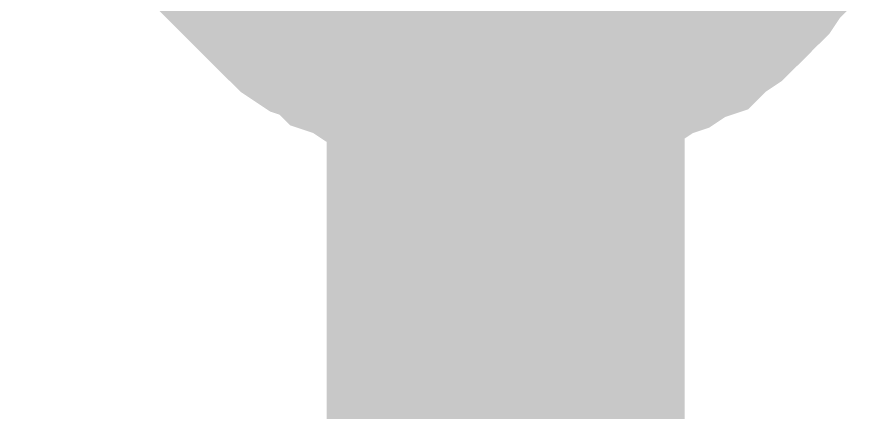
# Model space of a CAD drawing. Header units: inches. Extents: x 0 to 841, y 0 to 594.
# Drawn here: x 111.502 to 113.304, y 363.588 to 364.417 of the extents above; entities that cross this region are included whole.
import ezdxf

# ---------------------------------------------------------------- set-up
doc = ezdxf.new("R2010")
doc.units = ezdxf.units.IN
doc.layers.add('Sheet', color=255, linetype='Continuous')

msp = doc.modelspace()

# ---------------------------------------------------------------- linework, layer by layer
at = {"layer": 'Sheet'}
for points in [[(97.523, 364.9951, 0.7493, 0.7493, 0), (112.5248, 364.9951, 0.7493, 0.7493, 0), (112.5248, 362.4909, 0.7493, 0.7493, 0)], [(112.5248, 364.4898, 0.2997, 0.2997, 0), (112.5024, 364.4898, 0.2997, 0.2997, 0), (112.4687, 364.4898, 0.2997, 0.2997, 0), (112.4462, 364.501, 0.2997, 0.2997, 0), (112.4238, 364.501, 0.2997, 0.2997, 0), (112.4013, 364.501, 0.2997, 0.2997, 0), (112.3789, 364.5123, 0.2997, 0.2997, 0), (112.3452, 364.5235, 0.2997, 0.2997, 0), (112.3227, 364.5347, 0.2997, 0.2997, 0), (112.3003, 364.5347, 0.2997, 0.2997, 0), (112.2778, 364.5459, 0.2997, 0.2997, 0), (112.2666, 364.5572, 0.2997, 0.2997, 0), (112.2441, 364.5796, 0.2997, 0.2997, 0)], [(112.5248, 364.4898, 0.2997, 0.2997, 0), (112.5024, 364.4898, 0.2997, 0.2997, 0), (112.4687, 364.4898, 0.2997, 0.2997, 0), (112.4462, 364.501, 0.2997, 0.2997, 0), (112.4238, 364.501, 0.2997, 0.2997, 0), (112.4013, 364.501, 0.2997, 0.2997, 0), (112.3789, 364.5123, 0.2997, 0.2997, 0), (112.3452, 364.5235, 0.2997, 0.2997, 0), (112.3227, 364.5347, 0.2997, 0.2997, 0), (112.3003, 364.5347, 0.2997, 0.2997, 0), (112.2778, 364.5459, 0.2997, 0.2997, 0), (112.2666, 364.5572, 0.2997, 0.2997, 0), (112.2441, 364.5796, 0.2997, 0.2997, 0)], [(112.8056, 364.5796, 0.2997, 0.2997, 0), (112.7831, 364.5572, 0.2997, 0.2997, 0), (112.7719, 364.5459, 0.2997, 0.2997, 0), (112.7494, 364.5347, 0.2997, 0.2997, 0), (112.727, 364.5347, 0.2997, 0.2997, 0), (112.7045, 364.5235, 0.2997, 0.2997, 0), (112.6708, 364.5123, 0.2997, 0.2997, 0), (112.6484, 364.501, 0.2997, 0.2997, 0), (112.6259, 364.501, 0.2997, 0.2997, 0), (112.6035, 364.501, 0.2997, 0.2997, 0), (112.581, 364.4898, 0.2997, 0.2997, 0), (112.5473, 364.4898, 0.2997, 0.2997, 0), (112.5248, 364.4898, 0.2997, 0.2997, 0)], [(112.8056, 364.5796, 0.2997, 0.2997, 0), (112.7831, 364.5572, 0.2997, 0.2997, 0), (112.7719, 364.5459, 0.2997, 0.2997, 0), (112.7494, 364.5347, 0.2997, 0.2997, 0), (112.727, 364.5347, 0.2997, 0.2997, 0), (112.7045, 364.5235, 0.2997, 0.2997, 0), (112.6708, 364.5123, 0.2997, 0.2997, 0), (112.6484, 364.501, 0.2997, 0.2997, 0), (112.6259, 364.501, 0.2997, 0.2997, 0), (112.6035, 364.501, 0.2997, 0.2997, 0), (112.581, 364.4898, 0.2997, 0.2997, 0), (112.5473, 364.4898, 0.2997, 0.2997, 0), (112.5248, 364.4898, 0.2997, 0.2997, 0)], [(112.5248, 364.2315, 0.2997, 0.2997, 0), (112.4799, 364.2315, 0.2997, 0.2997, 0), (112.4462, 364.2315, 0.2997, 0.2997, 0), (112.4126, 364.2427, 0.2997, 0.2997, 0), (112.3676, 364.2427, 0.2997, 0.2997, 0), (112.334, 364.254, 0.2997, 0.2997, 0), (112.3003, 364.2652, 0.2997, 0.2997, 0), (112.2554, 364.2764, 0.2997, 0.2997, 0), (112.2217, 364.2877, 0.2997, 0.2997, 0), (112.188, 364.3101, 0.2997, 0.2997, 0), (112.1543, 364.3213, 0.2997, 0.2997, 0), (112.1318, 364.3438, 0.2997, 0.2997, 0), (112.0981, 364.355, 0.2997, 0.2997, 0), (112.0645, 364.3775, 0.2997, 0.2997, 0), (112.042, 364.4, 0.2997, 0.2997, 0), (112.0083, 364.4336, 0.2997, 0.2997, 0), (111.9859, 364.4561, 0.2997, 0.2997, 0), (111.9634, 364.4786, 0.2997, 0.2997, 0), (111.9297, 364.5123, 0.2997, 0.2997, 0), (111.9073, 364.5347, 0.2997, 0.2997, 0), (111.8848, 364.5684, 0.2997, 0.2997, 0)], [(112.5248, 364.2315, 0.2997, 0.2997, 0), (112.4799, 364.2315, 0.2997, 0.2997, 0), (112.4462, 364.2315, 0.2997, 0.2997, 0), (112.4126, 364.2427, 0.2997, 0.2997, 0), (112.3676, 364.2427, 0.2997, 0.2997, 0), (112.334, 364.254, 0.2997, 0.2997, 0), (112.3003, 364.2652, 0.2997, 0.2997, 0), (112.2554, 364.2764, 0.2997, 0.2997, 0), (112.2217, 364.2877, 0.2997, 0.2997, 0), (112.188, 364.3101, 0.2997, 0.2997, 0), (112.1543, 364.3213, 0.2997, 0.2997, 0), (112.1318, 364.3438, 0.2997, 0.2997, 0), (112.0981, 364.355, 0.2997, 0.2997, 0), (112.0645, 364.3775, 0.2997, 0.2997, 0), (112.042, 364.4, 0.2997, 0.2997, 0), (112.0083, 364.4336, 0.2997, 0.2997, 0), (111.9859, 364.4561, 0.2997, 0.2997, 0), (111.9634, 364.4786, 0.2997, 0.2997, 0), (111.9297, 364.5123, 0.2997, 0.2997, 0), (111.9073, 364.5347, 0.2997, 0.2997, 0), (111.8848, 364.5684, 0.2997, 0.2997, 0)], [(112.5248, 364.2315, 0.2997, 0.2997, 0), (112.4799, 364.2315, 0.2997, 0.2997, 0), (112.4462, 364.2315, 0.2997, 0.2997, 0), (112.4126, 364.2427, 0.2997, 0.2997, 0), (112.3676, 364.2427, 0.2997, 0.2997, 0), (112.334, 364.254, 0.2997, 0.2997, 0), (112.3003, 364.2652, 0.2997, 0.2997, 0), (112.2554, 364.2764, 0.2997, 0.2997, 0), (112.2217, 364.2877, 0.2997, 0.2997, 0), (112.188, 364.3101, 0.2997, 0.2997, 0), (112.1543, 364.3213, 0.2997, 0.2997, 0), (112.1318, 364.3438, 0.2997, 0.2997, 0), (112.0981, 364.355, 0.2997, 0.2997, 0), (112.0645, 364.3775, 0.2997, 0.2997, 0), (112.042, 364.4, 0.2997, 0.2997, 0), (112.0083, 364.4336, 0.2997, 0.2997, 0), (111.9859, 364.4561, 0.2997, 0.2997, 0), (111.9634, 364.4786, 0.2997, 0.2997, 0), (111.9297, 364.5123, 0.2997, 0.2997, 0), (111.9073, 364.5347, 0.2997, 0.2997, 0), (111.8848, 364.5684, 0.2997, 0.2997, 0)], [(113.1537, 364.5684, 0.2997, 0.2997, 0), (113.1312, 364.5347, 0.2997, 0.2997, 0), (113.1088, 364.5123, 0.2997, 0.2997, 0), (113.0863, 364.4786, 0.2997, 0.2997, 0), (113.0638, 364.4561, 0.2997, 0.2997, 0), (113.0414, 364.4336, 0.2997, 0.2997, 0), (113.0077, 364.4, 0.2997, 0.2997, 0), (112.974, 364.3775, 0.2997, 0.2997, 0), (112.9515, 364.355, 0.2997, 0.2997, 0), (112.9179, 364.3438, 0.2997, 0.2997, 0), (112.8842, 364.3213, 0.2997, 0.2997, 0), (112.8505, 364.3101, 0.2997, 0.2997, 0), (112.8168, 364.2877, 0.2997, 0.2997, 0), (112.7831, 364.2764, 0.2997, 0.2997, 0), (112.7494, 364.2652, 0.2997, 0.2997, 0), (112.7157, 364.254, 0.2997, 0.2997, 0), (112.6821, 364.2427, 0.2997, 0.2997, 0), (112.6371, 364.2427, 0.2997, 0.2997, 0), (112.6035, 364.2315, 0.2997, 0.2997, 0), (112.5585, 364.2315, 0.2997, 0.2997, 0), (112.5248, 364.2315, 0.2997, 0.2997, 0)], [(113.1537, 364.5684, 0.2997, 0.2997, 0), (113.1312, 364.5347, 0.2997, 0.2997, 0), (113.1088, 364.5123, 0.2997, 0.2997, 0), (113.0863, 364.4786, 0.2997, 0.2997, 0), (113.0638, 364.4561, 0.2997, 0.2997, 0), (113.0414, 364.4336, 0.2997, 0.2997, 0), (113.0077, 364.4, 0.2997, 0.2997, 0), (112.974, 364.3775, 0.2997, 0.2997, 0), (112.9515, 364.355, 0.2997, 0.2997, 0), (112.9179, 364.3438, 0.2997, 0.2997, 0), (112.8842, 364.3213, 0.2997, 0.2997, 0), (112.8505, 364.3101, 0.2997, 0.2997, 0), (112.8168, 364.2877, 0.2997, 0.2997, 0), (112.7831, 364.2764, 0.2997, 0.2997, 0), (112.7494, 364.2652, 0.2997, 0.2997, 0), (112.7157, 364.254, 0.2997, 0.2997, 0), (112.6821, 364.2427, 0.2997, 0.2997, 0), (112.6371, 364.2427, 0.2997, 0.2997, 0), (112.6035, 364.2315, 0.2997, 0.2997, 0), (112.5585, 364.2315, 0.2997, 0.2997, 0), (112.5248, 364.2315, 0.2997, 0.2997, 0)], [(113.1537, 364.5684, 0.2997, 0.2997, 0), (113.1312, 364.5347, 0.2997, 0.2997, 0), (113.1088, 364.5123, 0.2997, 0.2997, 0), (113.0863, 364.4786, 0.2997, 0.2997, 0), (113.0638, 364.4561, 0.2997, 0.2997, 0), (113.0414, 364.4336, 0.2997, 0.2997, 0), (113.0077, 364.4, 0.2997, 0.2997, 0), (112.974, 364.3775, 0.2997, 0.2997, 0), (112.9515, 364.355, 0.2997, 0.2997, 0), (112.9179, 364.3438, 0.2997, 0.2997, 0), (112.8842, 364.3213, 0.2997, 0.2997, 0), (112.8505, 364.3101, 0.2997, 0.2997, 0), (112.8168, 364.2877, 0.2997, 0.2997, 0), (112.7831, 364.2764, 0.2997, 0.2997, 0), (112.7494, 364.2652, 0.2997, 0.2997, 0), (112.7157, 364.254, 0.2997, 0.2997, 0), (112.6821, 364.2427, 0.2997, 0.2997, 0), (112.6371, 364.2427, 0.2997, 0.2997, 0), (112.6035, 364.2315, 0.2997, 0.2997, 0), (112.5585, 364.2315, 0.2997, 0.2997, 0), (112.5248, 364.2315, 0.2997, 0.2997, 0)], [(112.5248, 364.2315, 0.0991, 0.0991, 0), (112.4799, 364.2315, 0.0991, 0.0991, 0), (112.4462, 364.2315, 0.0991, 0.0991, 0), (112.4126, 364.2427, 0.0991, 0.0991, 0), (112.3676, 364.2427, 0.0991, 0.0991, 0), (112.334, 364.254, 0.0991, 0.0991, 0), (112.3003, 364.2652, 0.0991, 0.0991, 0), (112.2554, 364.2764, 0.0991, 0.0991, 0), (112.2217, 364.2877, 0.0991, 0.0991, 0), (112.188, 364.3101, 0.0991, 0.0991, 0), (112.1543, 364.3213, 0.0991, 0.0991, 0), (112.1318, 364.3438, 0.0991, 0.0991, 0), (112.0981, 364.355, 0.0991, 0.0991, 0), (112.0645, 364.3775, 0.0991, 0.0991, 0), (112.042, 364.4, 0.0991, 0.0991, 0), (112.0083, 364.4336, 0.0991, 0.0991, 0), (111.9859, 364.4561, 0.0991, 0.0991, 0), (111.9634, 364.4786, 0.0991, 0.0991, 0)], [(112.5248, 364.2315, 0.0991, 0.0991, 0), (112.4799, 364.2315, 0.0991, 0.0991, 0), (112.4462, 364.2315, 0.0991, 0.0991, 0), (112.4126, 364.2427, 0.0991, 0.0991, 0), (112.3676, 364.2427, 0.0991, 0.0991, 0), (112.334, 364.254, 0.0991, 0.0991, 0), (112.3003, 364.2652, 0.0991, 0.0991, 0), (112.2554, 364.2764, 0.0991, 0.0991, 0), (112.2217, 364.2877, 0.0991, 0.0991, 0), (112.188, 364.3101, 0.0991, 0.0991, 0), (112.1543, 364.3213, 0.0991, 0.0991, 0), (112.1318, 364.3438, 0.0991, 0.0991, 0), (112.0981, 364.355, 0.0991, 0.0991, 0), (112.0645, 364.3775, 0.0991, 0.0991, 0), (112.042, 364.4, 0.0991, 0.0991, 0), (112.0083, 364.4336, 0.0991, 0.0991, 0), (111.9859, 364.4561, 0.0991, 0.0991, 0), (111.9634, 364.4786, 0.0991, 0.0991, 0)], [(112.5248, 364.2315, 0.0991, 0.0991, 0), (112.4799, 364.2315, 0.0991, 0.0991, 0), (112.4462, 364.2315, 0.0991, 0.0991, 0), (112.4126, 364.2427, 0.0991, 0.0991, 0), (112.3676, 364.2427, 0.0991, 0.0991, 0), (112.334, 364.254, 0.0991, 0.0991, 0), (112.3003, 364.2652, 0.0991, 0.0991, 0), (112.2554, 364.2764, 0.0991, 0.0991, 0), (112.2217, 364.2877, 0.0991, 0.0991, 0), (112.188, 364.3101, 0.0991, 0.0991, 0), (112.1543, 364.3213, 0.0991, 0.0991, 0), (112.1318, 364.3438, 0.0991, 0.0991, 0), (112.0981, 364.355, 0.0991, 0.0991, 0), (112.0645, 364.3775, 0.0991, 0.0991, 0), (112.042, 364.4, 0.0991, 0.0991, 0), (112.0083, 364.4336, 0.0991, 0.0991, 0), (111.9859, 364.4561, 0.0991, 0.0991, 0), (111.9634, 364.4786, 0.0991, 0.0991, 0)], [(113.0863, 364.4786, 0.0991, 0.0991, 0), (113.0638, 364.4561, 0.0991, 0.0991, 0), (113.0414, 364.4336, 0.0991, 0.0991, 0), (113.0077, 364.4, 0.0991, 0.0991, 0), (112.974, 364.3775, 0.0991, 0.0991, 0), (112.9515, 364.355, 0.0991, 0.0991, 0), (112.9179, 364.3438, 0.0991, 0.0991, 0), (112.8842, 364.3213, 0.0991, 0.0991, 0), (112.8505, 364.3101, 0.0991, 0.0991, 0), (112.8168, 364.2877, 0.0991, 0.0991, 0), (112.7831, 364.2764, 0.0991, 0.0991, 0), (112.7494, 364.2652, 0.0991, 0.0991, 0), (112.7157, 364.254, 0.0991, 0.0991, 0), (112.6821, 364.2427, 0.0991, 0.0991, 0), (112.6371, 364.2427, 0.0991, 0.0991, 0), (112.6035, 364.2315, 0.0991, 0.0991, 0), (112.5585, 364.2315, 0.0991, 0.0991, 0), (112.5248, 364.2315, 0.0991, 0.0991, 0)], [(113.0863, 364.4786, 0.0991, 0.0991, 0), (113.0638, 364.4561, 0.0991, 0.0991, 0), (113.0414, 364.4336, 0.0991, 0.0991, 0), (113.0077, 364.4, 0.0991, 0.0991, 0), (112.974, 364.3775, 0.0991, 0.0991, 0), (112.9515, 364.355, 0.0991, 0.0991, 0), (112.9179, 364.3438, 0.0991, 0.0991, 0), (112.8842, 364.3213, 0.0991, 0.0991, 0), (112.8505, 364.3101, 0.0991, 0.0991, 0), (112.8168, 364.2877, 0.0991, 0.0991, 0), (112.7831, 364.2764, 0.0991, 0.0991, 0), (112.7494, 364.2652, 0.0991, 0.0991, 0), (112.7157, 364.254, 0.0991, 0.0991, 0), (112.6821, 364.2427, 0.0991, 0.0991, 0), (112.6371, 364.2427, 0.0991, 0.0991, 0), (112.6035, 364.2315, 0.0991, 0.0991, 0), (112.5585, 364.2315, 0.0991, 0.0991, 0), (112.5248, 364.2315, 0.0991, 0.0991, 0)], [(113.0863, 364.4786, 0.0991, 0.0991, 0), (113.0638, 364.4561, 0.0991, 0.0991, 0), (113.0414, 364.4336, 0.0991, 0.0991, 0), (113.0077, 364.4, 0.0991, 0.0991, 0), (112.974, 364.3775, 0.0991, 0.0991, 0), (112.9515, 364.355, 0.0991, 0.0991, 0), (112.9179, 364.3438, 0.0991, 0.0991, 0), (112.8842, 364.3213, 0.0991, 0.0991, 0), (112.8505, 364.3101, 0.0991, 0.0991, 0), (112.8168, 364.2877, 0.0991, 0.0991, 0), (112.7831, 364.2764, 0.0991, 0.0991, 0), (112.7494, 364.2652, 0.0991, 0.0991, 0), (112.7157, 364.254, 0.0991, 0.0991, 0), (112.6821, 364.2427, 0.0991, 0.0991, 0), (112.6371, 364.2427, 0.0991, 0.0991, 0), (112.6035, 364.2315, 0.0991, 0.0991, 0), (112.5585, 364.2315, 0.0991, 0.0991, 0), (112.5248, 364.2315, 0.0991, 0.0991, 0)]]:
    msp.add_lwpolyline(points, format="xyseb", dxfattribs=at)

doc.saveas('drawing.dxf')
